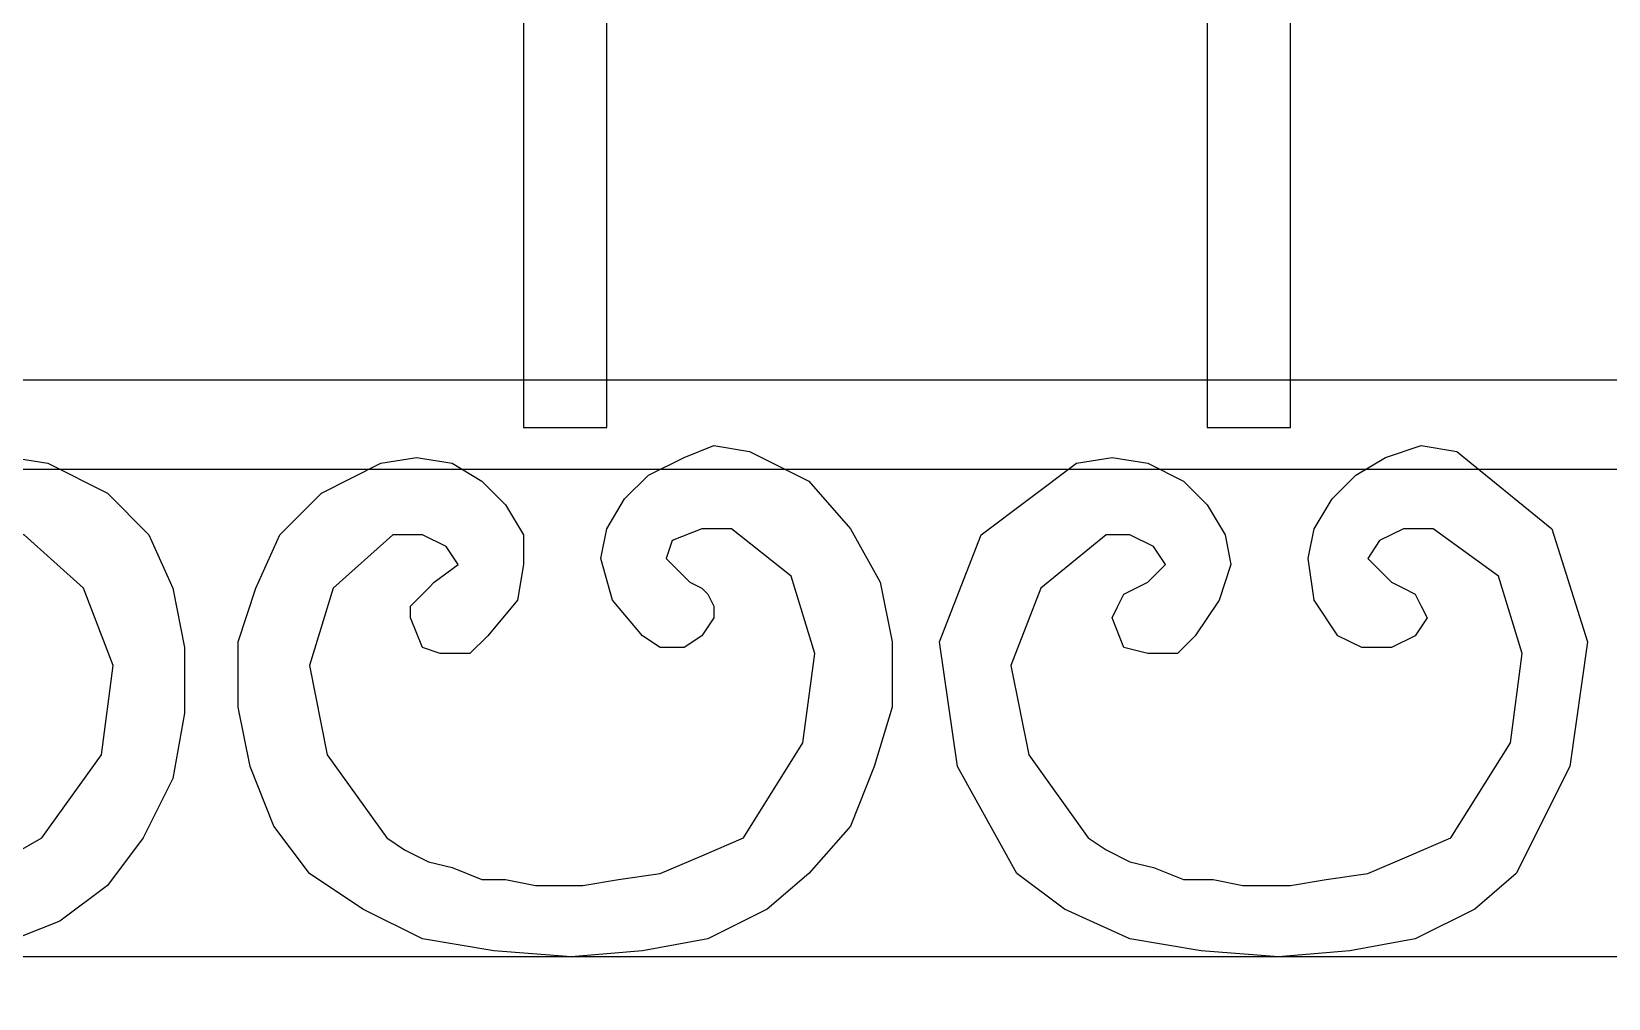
# Model space of a CAD drawing. Header units: centimetres. Extents: x -51 to 47, y -44 to 100.
# Drawn here: x -26.23 to -1.85, y 33.47 to 48.43 of the extents above; entities that cross this region are included whole.
import ezdxf

# ---------------------------------------------------------------- set-up
doc = ezdxf.new("R2010")
doc.units = ezdxf.units.CM
doc.header["$MEASUREMENT"] = 0
doc.layers.add('layer 1', color=7, linetype='Continuous')

msp = doc.modelspace()

# ---------------------------------------------------------------- linework, layer by layer
at = {"layer": 'layer 1', "color": 108}
for points, knots in [([(-18.62597, 42.30097), (-18.62597, 42.30097), (-18.62597, 79.35236), (-18.62597, 79.35236), (-18.62597, 79.35236), (-18.62597, 79.35236), (-17.33883, 79.35236), (-17.33883, 79.35236), (-17.33883, 79.35236), (-17.33883, 79.35236), (-17.33883, 42.30097), (-17.33883, 42.30097), (-17.33883, 42.30097), (-17.33883, 42.30097), (-18.62597, 42.30097), (-18.62597, 42.30097)], [0, 0, 0, 0, 0.25, 0.25, 0.25, 0.25, 0.5, 0.5, 0.5, 0.5, 0.75, 0.75, 0.75, 0.75, 1, 1, 1, 1]), ([(-8.053, 42.30097), (-8.053, 42.30097), (-8.053, 79.35236), (-8.053, 79.35236), (-8.053, 79.35236), (-8.053, 79.35236), (-6.76585, 79.35236), (-6.76585, 79.35236), (-6.76585, 79.35236), (-6.76585, 79.35236), (-6.76585, 42.30097), (-6.76585, 42.30097), (-6.76585, 42.30097), (-6.76585, 42.30097), (-8.053, 42.30097), (-8.053, 42.30097)], [0, 0, 0, 0, 0.25, 0.25, 0.25, 0.25, 0.5, 0.5, 0.5, 0.5, 0.75, 0.75, 0.75, 0.75, 1, 1, 1, 1]), ([(-47.12704, 43.03648), (-47.12704, 43.03648), (43.43281, 43.03648), (43.43281, 43.03648), (43.43281, 43.03648), (43.43281, 43.03648), (43.43281, 41.6574), (43.43281, 41.6574), (43.43281, 41.6574), (43.43281, 41.6574), (-47.12704, 41.6574), (-47.12704, 41.6574), (-47.12704, 41.6574), (-47.12704, 41.6574), (-47.12704, 43.03648), (-47.12704, 43.03648)], [0, 0, 0, 0, 0.25, 0.25, 0.25, 0.25, 0.5, 0.5, 0.5, 0.5, 0.75, 0.75, 0.75, 0.75, 1, 1, 1, 1]), ([(-14.2129, 35.40555), (-14.2129, 35.40555), (-13.56933, 36.14106), (-13.56933, 36.14106), (-13.56933, 36.14106), (-13.56933, 36.14106), (-13.20158, 37.06045), (-13.20158, 37.06045), (-13.20158, 37.06045), (-13.20158, 37.06045), (-12.92576, 37.97984), (-12.92576, 37.97984), (-12.92576, 37.97984), (-12.92576, 37.97984), (-12.92576, 38.99117), (-12.92576, 38.99117), (-12.92576, 38.99117), (-12.92576, 38.99117), (-13.10964, 39.91056), (-13.10964, 39.91056), (-13.10964, 39.91056), (-13.10964, 39.91056), (-13.56933, 40.73801), (-13.56933, 40.73801), (-13.56933, 40.73801), (-13.56933, 40.73801), (-14.2129, 41.47352), (-14.2129, 41.47352), (-14.2129, 41.47352), (-14.2129, 41.47352), (-15.13229, 41.93322), (-15.13229, 41.93322), (-15.13229, 41.93322), (-15.13229, 41.93322), (-15.68393, 42.02516), (-15.68393, 42.02516), (-15.68393, 42.02516), (-15.68393, 42.02516), (-16.14362, 41.84128), (-16.14362, 41.84128), (-16.14362, 41.84128), (-16.14362, 41.84128), (-16.69526, 41.56546), (-16.69526, 41.56546), (-16.69526, 41.56546), (-16.69526, 41.56546), (-17.06301, 41.19771), (-17.06301, 41.19771), (-17.06301, 41.19771), (-17.06301, 41.19771), (-17.33883, 40.73801), (-17.33883, 40.73801), (-17.33883, 40.73801), (-17.33883, 40.73801), (-17.43077, 40.27832), (-17.43077, 40.27832), (-17.43077, 40.27832), (-17.43077, 40.27832), (-17.24689, 39.63474), (-17.24689, 39.63474), (-17.24689, 39.63474), (-17.24689, 39.63474), (-16.78719, 39.08311), (-16.78719, 39.08311), (-16.78719, 39.08311), (-16.78719, 39.08311), (-16.51138, 38.89923), (-16.51138, 38.89923), (-16.51138, 38.89923), (-16.51138, 38.89923), (-16.14362, 38.89923), (-16.14362, 38.89923), (-16.14362, 38.89923), (-16.14362, 38.89923), (-15.86781, 39.08311), (-15.86781, 39.08311), (-15.86781, 39.08311), (-15.86781, 39.08311), (-15.68393, 39.35893), (-15.68393, 39.35893), (-15.68393, 39.35893), (-15.68393, 39.35893), (-15.68393, 39.54281), (-15.68393, 39.54281), (-15.68393, 39.54281), (-15.68393, 39.54281), (-15.77587, 39.72668), (-15.77587, 39.72668), (-15.77587, 39.72668), (-15.77587, 39.72668), (-15.86781, 39.81862), (-15.86781, 39.81862), (-15.86781, 39.81862), (-15.86781, 39.81862), (-16.05168, 39.91056), (-16.05168, 39.91056), (-16.05168, 39.91056), (-16.05168, 39.91056), (-16.41944, 40.27832), (-16.41944, 40.27832), (-16.41944, 40.27832), (-16.41944, 40.27832), (-16.3275, 40.55413), (-16.3275, 40.55413), (-16.3275, 40.55413), (-16.3275, 40.55413), (-15.86781, 40.73801), (-15.86781, 40.73801), (-15.86781, 40.73801), (-15.86781, 40.73801), (-15.40811, 40.73801), (-15.40811, 40.73801), (-15.40811, 40.73801), (-15.40811, 40.73801), (-14.48872, 40.0025), (-14.48872, 40.0025), (-14.48872, 40.0025), (-14.48872, 40.0025), (-14.12097, 38.80729), (-14.12097, 38.80729), (-14.12097, 38.80729), (-14.12097, 38.80729), (-14.30484, 37.42821), (-14.30484, 37.42821), (-14.30484, 37.42821), (-14.30484, 37.42821), (-15.22423, 35.95719), (-15.22423, 35.95719), (-15.22423, 35.95719), (-15.22423, 35.95719), (-15.86781, 35.68137), (-15.86781, 35.68137), (-15.86781, 35.68137), (-15.86781, 35.68137), (-16.51138, 35.40555), (-16.51138, 35.40555), (-16.51138, 35.40555), (-16.51138, 35.40555), (-17.15495, 35.31361), (-17.15495, 35.31361), (-17.15495, 35.31361), (-17.15495, 35.31361), (-17.70658, 35.22168), (-17.70658, 35.22168), (-17.70658, 35.22168), (-17.70658, 35.22168), (-17.70658, 35.22168), (-17.70658, 35.22168), (-17.70658, 35.22168), (-17.70658, 35.22168), (-17.70658, 35.22168), (-17.70658, 35.22168), (-17.70658, 35.22168), (-17.70658, 35.22168), (-17.70658, 35.22168), (-17.70658, 35.22168), (-17.70658, 35.22168), (-17.70658, 35.22168), (-17.70658, 35.22168), (-17.70658, 35.22168), (-17.70658, 35.22168), (-17.70658, 35.22168), (-18.07434, 35.22168), (-18.07434, 35.22168), (-18.07434, 35.22168), (-18.07434, 35.22168), (-18.4421, 35.22168), (-18.4421, 35.22168), (-18.4421, 35.22168), (-18.4421, 35.22168), (-18.90179, 35.31361), (-18.90179, 35.31361), (-18.90179, 35.31361), (-18.90179, 35.31361), (-19.26955, 35.31361), (-19.26955, 35.31361), (-19.26955, 35.31361), (-19.26955, 35.31361), (-19.72924, 35.49749), (-19.72924, 35.49749), (-19.72924, 35.49749), (-19.72924, 35.49749), (-20.097, 35.58943), (-20.097, 35.58943), (-20.097, 35.58943), (-20.097, 35.58943), (-20.46475, 35.77331), (-20.46475, 35.77331), (-20.46475, 35.77331), (-20.46475, 35.77331), (-20.74057, 35.95719), (-20.74057, 35.95719), (-20.74057, 35.95719), (-20.74057, 35.95719), (-21.65996, 37.24433), (-21.65996, 37.24433), (-21.65996, 37.24433), (-21.65996, 37.24433), (-21.93578, 38.62342), (-21.93578, 38.62342), (-21.93578, 38.62342), (-21.93578, 38.62342), (-21.56802, 39.81862), (-21.56802, 39.81862), (-21.56802, 39.81862), (-21.56802, 39.81862), (-20.64863, 40.64607), (-20.64863, 40.64607), (-20.64863, 40.64607), (-20.64863, 40.64607), (-20.18894, 40.64607), (-20.18894, 40.64607), (-20.18894, 40.64607), (-20.18894, 40.64607), (-19.82118, 40.46219), (-19.82118, 40.46219), (-19.82118, 40.46219), (-19.82118, 40.46219), (-19.6373, 40.18638), (-19.6373, 40.18638), (-19.6373, 40.18638), (-19.6373, 40.18638), (-20.00506, 39.91056), (-20.00506, 39.91056), (-20.00506, 39.91056), (-20.00506, 39.91056), (-20.097, 39.81862), (-20.097, 39.81862), (-20.097, 39.81862), (-20.097, 39.81862), (-20.18894, 39.72668), (-20.18894, 39.72668), (-20.18894, 39.72668), (-20.18894, 39.72668), (-20.37281, 39.54281), (-20.37281, 39.54281), (-20.37281, 39.54281), (-20.37281, 39.54281), (-20.37281, 39.35893), (-20.37281, 39.35893), (-20.37281, 39.35893), (-20.37281, 39.35893), (-20.18894, 38.89923), (-20.18894, 38.89923), (-20.18894, 38.89923), (-20.18894, 38.89923), (-19.91312, 38.80729), (-19.91312, 38.80729), (-19.91312, 38.80729), (-19.91312, 38.80729), (-19.45342, 38.80729), (-19.45342, 38.80729), (-19.45342, 38.80729), (-19.45342, 38.80729), (-19.17761, 39.08311), (-19.17761, 39.08311), (-19.17761, 39.08311), (-19.17761, 39.08311), (-18.71791, 39.63474), (-18.71791, 39.63474), (-18.71791, 39.63474), (-18.71791, 39.63474), (-18.62597, 40.18638), (-18.62597, 40.18638), (-18.62597, 40.18638), (-18.62597, 40.18638), (-18.62597, 40.64607), (-18.62597, 40.64607), (-18.62597, 40.64607), (-18.62597, 40.64607), (-18.90179, 41.10577), (-18.90179, 41.10577), (-18.90179, 41.10577), (-18.90179, 41.10577), (-19.26955, 41.47352), (-19.26955, 41.47352), (-19.26955, 41.47352), (-19.26955, 41.47352), (-19.72924, 41.74934), (-19.72924, 41.74934), (-19.72924, 41.74934), (-19.72924, 41.74934), (-20.28087, 41.84128), (-20.28087, 41.84128), (-20.28087, 41.84128), (-20.28087, 41.84128), (-20.83251, 41.74934), (-20.83251, 41.74934), (-20.83251, 41.74934), (-20.83251, 41.74934), (-21.7519, 41.28965), (-21.7519, 41.28965), (-21.7519, 41.28965), (-21.7519, 41.28965), (-22.39547, 40.64607), (-22.39547, 40.64607), (-22.39547, 40.64607), (-22.39547, 40.64607), (-22.76323, 39.81862), (-22.76323, 39.81862), (-22.76323, 39.81862), (-22.76323, 39.81862), (-23.03904, 38.99117), (-23.03904, 38.99117), (-23.03904, 38.99117), (-23.03904, 38.99117), (-23.03904, 37.97984), (-23.03904, 37.97984), (-23.03904, 37.97984), (-23.03904, 37.97984), (-22.85516, 37.06045), (-22.85516, 37.06045), (-22.85516, 37.06045), (-22.85516, 37.06045), (-22.48741, 36.14106), (-22.48741, 36.14106), (-22.48741, 36.14106), (-22.48741, 36.14106), (-21.93578, 35.40555), (-21.93578, 35.40555), (-21.93578, 35.40555), (-21.93578, 35.40555), (-21.10832, 34.85392), (-21.10832, 34.85392), (-21.10832, 34.85392), (-21.10832, 34.85392), (-20.18894, 34.39422), (-20.18894, 34.39422), (-20.18894, 34.39422), (-20.18894, 34.39422), (-19.08567, 34.21035), (-19.08567, 34.21035), (-19.08567, 34.21035), (-19.08567, 34.21035), (-17.89046, 34.11841), (-17.89046, 34.11841), (-17.89046, 34.11841), (-17.89046, 34.11841), (-16.78719, 34.21035), (-16.78719, 34.21035), (-16.78719, 34.21035), (-16.78719, 34.21035), (-15.77587, 34.39422), (-15.77587, 34.39422), (-15.77587, 34.39422), (-15.77587, 34.39422), (-14.85648, 34.85392), (-14.85648, 34.85392), (-14.85648, 34.85392), (-14.85648, 34.85392), (-14.2129, 35.40555), (-14.2129, 35.40555)], [0, 0, 0, 0, 0.01136364, 0.01136364, 0.01136364, 0.01136364, 0.02272727, 0.02272727, 0.02272727, 0.02272727, 0.03409091, 0.03409091, 0.03409091, 0.03409091, 0.04545455, 0.04545455, 0.04545455, 0.04545455, 0.05681818, 0.05681818, 0.05681818, 0.05681818, 0.06818182, 0.06818182, 0.06818182, 0.06818182, 0.07954545, 0.07954545, 0.07954545, 0.07954545, 0.09090909, 0.09090909, 0.09090909, 0.09090909, 0.10227273, 0.10227273, 0.10227273, 0.10227273, 0.11363636, 0.11363636, 0.11363636, 0.11363636, 0.125, 0.125, 0.125, 0.125, 0.13636364, 0.13636364, 0.13636364, 0.13636364, 0.14772727, 0.14772727, 0.14772727, 0.14772727, 0.15909091, 0.15909091, 0.15909091, 0.15909091, 0.17045455, 0.17045455, 0.17045455, 0.17045455, 0.18181818, 0.18181818, 0.18181818, 0.18181818, 0.19318182, 0.19318182, 0.19318182, 0.19318182, 0.20454545, 0.20454545, 0.20454545, 0.20454545, 0.21590909, 0.21590909, 0.21590909, 0.21590909, 0.22727273, 0.22727273, 0.22727273, 0.22727273, 0.23863636, 0.23863636, 0.23863636, 0.23863636, 0.25, 0.25, 0.25, 0.25, 0.26136364, 0.26136364, 0.26136364, 0.26136364, 0.27272727, 0.27272727, 0.27272727, 0.27272727, 0.28409091, 0.28409091, 0.28409091, 0.28409091, 0.29545455, 0.29545455, 0.29545455, 0.29545455, 0.30681818, 0.30681818, 0.30681818, 0.30681818, 0.31818182, 0.31818182, 0.31818182, 0.31818182, 0.32954545, 0.32954545, 0.32954545, 0.32954545, 0.34090909, 0.34090909, 0.34090909, 0.34090909, 0.35227273, 0.35227273, 0.35227273, 0.35227273, 0.36363636, 0.36363636, 0.36363636, 0.36363636, 0.375, 0.375, 0.375, 0.375, 0.38636364, 0.38636364, 0.38636364, 0.38636364, 0.39772727, 0.39772727, 0.39772727, 0.39772727, 0.40909091, 0.40909091, 0.40909091, 0.40909091, 0.42045455, 0.42045455, 0.42045455, 0.42045455, 0.43181818, 0.43181818, 0.43181818, 0.43181818, 0.44318182, 0.44318182, 0.44318182, 0.44318182, 0.45454545, 0.45454545, 0.45454545, 0.45454545, 0.46590909, 0.46590909, 0.46590909, 0.46590909, 0.47727273, 0.47727273, 0.47727273, 0.47727273, 0.48863636, 0.48863636, 0.48863636, 0.48863636, 0.5, 0.5, 0.5, 0.5, 0.51136364, 0.51136364, 0.51136364, 0.51136364, 0.52272727, 0.52272727, 0.52272727, 0.52272727, 0.53409091, 0.53409091, 0.53409091, 0.53409091, 0.54545455, 0.54545455, 0.54545455, 0.54545455, 0.55681818, 0.55681818, 0.55681818, 0.55681818, 0.56818182, 0.56818182, 0.56818182, 0.56818182, 0.57954545, 0.57954545, 0.57954545, 0.57954545, 0.59090909, 0.59090909, 0.59090909, 0.59090909, 0.60227273, 0.60227273, 0.60227273, 0.60227273, 0.61363636, 0.61363636, 0.61363636, 0.61363636, 0.625, 0.625, 0.625, 0.625, 0.63636364, 0.63636364, 0.63636364, 0.63636364, 0.64772727, 0.64772727, 0.64772727, 0.64772727, 0.65909091, 0.65909091, 0.65909091, 0.65909091, 0.67045455, 0.67045455, 0.67045455, 0.67045455, 0.68181818, 0.68181818, 0.68181818, 0.68181818, 0.69318182, 0.69318182, 0.69318182, 0.69318182, 0.70454545, 0.70454545, 0.70454545, 0.70454545, 0.71590909, 0.71590909, 0.71590909, 0.71590909, 0.72727273, 0.72727273, 0.72727273, 0.72727273, 0.73863636, 0.73863636, 0.73863636, 0.73863636, 0.75, 0.75, 0.75, 0.75, 0.76136364, 0.76136364, 0.76136364, 0.76136364, 0.77272727, 0.77272727, 0.77272727, 0.77272727, 0.78409091, 0.78409091, 0.78409091, 0.78409091, 0.79545455, 0.79545455, 0.79545455, 0.79545455, 0.80681818, 0.80681818, 0.80681818, 0.80681818, 0.81818182, 0.81818182, 0.81818182, 0.81818182, 0.82954545, 0.82954545, 0.82954545, 0.82954545, 0.84090909, 0.84090909, 0.84090909, 0.84090909, 0.85227273, 0.85227273, 0.85227273, 0.85227273, 0.86363636, 0.86363636, 0.86363636, 0.86363636, 0.875, 0.875, 0.875, 0.875, 0.88636364, 0.88636364, 0.88636364, 0.88636364, 0.89772727, 0.89772727, 0.89772727, 0.89772727, 0.90909091, 0.90909091, 0.90909091, 0.90909091, 0.92045455, 0.92045455, 0.92045455, 0.92045455, 0.93181818, 0.93181818, 0.93181818, 0.93181818, 0.94318182, 0.94318182, 0.94318182, 0.94318182, 0.95454545, 0.95454545, 0.95454545, 0.95454545, 0.96590909, 0.96590909, 0.96590909, 0.96590909, 0.97727273, 0.97727273, 0.97727273, 0.97727273, 0.98863636, 0.98863636, 0.98863636, 0.98863636, 1, 1, 1, 1]), ([(-3.27217, 35.40555), (-3.27217, 35.40555), (-2.44472, 37.06045), (-2.44472, 37.06045), (-2.44472, 37.06045), (-2.44472, 37.06045), (-2.1689, 38.99117), (-2.1689, 38.99117), (-2.1689, 38.99117), (-2.1689, 38.99117), (-2.72054, 40.73801), (-2.72054, 40.73801), (-2.72054, 40.73801), (-2.72054, 40.73801), (-4.19156, 41.93322), (-4.19156, 41.93322), (-4.19156, 41.93322), (-4.19156, 41.93322), (-4.74319, 42.02516), (-4.74319, 42.02516), (-4.74319, 42.02516), (-4.74319, 42.02516), (-5.29483, 41.84128), (-5.29483, 41.84128), (-5.29483, 41.84128), (-5.29483, 41.84128), (-5.75452, 41.56546), (-5.75452, 41.56546), (-5.75452, 41.56546), (-5.75452, 41.56546), (-6.12228, 41.19771), (-6.12228, 41.19771), (-6.12228, 41.19771), (-6.12228, 41.19771), (-6.39809, 40.73801), (-6.39809, 40.73801), (-6.39809, 40.73801), (-6.39809, 40.73801), (-6.49003, 40.27832), (-6.49003, 40.27832), (-6.49003, 40.27832), (-6.49003, 40.27832), (-6.39809, 39.63474), (-6.39809, 39.63474), (-6.39809, 39.63474), (-6.39809, 39.63474), (-6.03034, 39.08311), (-6.03034, 39.08311), (-6.03034, 39.08311), (-6.03034, 39.08311), (-5.66258, 38.89923), (-5.66258, 38.89923), (-5.66258, 38.89923), (-5.66258, 38.89923), (-5.20289, 38.89923), (-5.20289, 38.89923), (-5.20289, 38.89923), (-5.20289, 38.89923), (-4.83513, 39.08311), (-4.83513, 39.08311), (-4.83513, 39.08311), (-4.83513, 39.08311), (-4.65126, 39.35893), (-4.65126, 39.35893), (-4.65126, 39.35893), (-4.65126, 39.35893), (-4.74319, 39.54281), (-4.74319, 39.54281), (-4.74319, 39.54281), (-4.74319, 39.54281), (-4.83513, 39.72668), (-4.83513, 39.72668), (-4.83513, 39.72668), (-4.83513, 39.72668), (-5.01901, 39.81862), (-5.01901, 39.81862), (-5.01901, 39.81862), (-5.01901, 39.81862), (-5.20289, 39.91056), (-5.20289, 39.91056), (-5.20289, 39.91056), (-5.20289, 39.91056), (-5.57064, 40.27832), (-5.57064, 40.27832), (-5.57064, 40.27832), (-5.57064, 40.27832), (-5.38677, 40.55413), (-5.38677, 40.55413), (-5.38677, 40.55413), (-5.38677, 40.55413), (-5.01901, 40.73801), (-5.01901, 40.73801), (-5.01901, 40.73801), (-5.01901, 40.73801), (-4.55932, 40.73801), (-4.55932, 40.73801), (-4.55932, 40.73801), (-4.55932, 40.73801), (-3.54799, 40.0025), (-3.54799, 40.0025), (-3.54799, 40.0025), (-3.54799, 40.0025), (-3.18023, 38.80729), (-3.18023, 38.80729), (-3.18023, 38.80729), (-3.18023, 38.80729), (-3.36411, 37.42821), (-3.36411, 37.42821), (-3.36411, 37.42821), (-3.36411, 37.42821), (-4.2835, 35.95719), (-4.2835, 35.95719), (-4.2835, 35.95719), (-4.2835, 35.95719), (-4.92707, 35.68137), (-4.92707, 35.68137), (-4.92707, 35.68137), (-4.92707, 35.68137), (-5.57064, 35.40555), (-5.57064, 35.40555), (-5.57064, 35.40555), (-5.57064, 35.40555), (-6.21422, 35.31361), (-6.21422, 35.31361), (-6.21422, 35.31361), (-6.21422, 35.31361), (-6.76585, 35.22168), (-6.76585, 35.22168), (-6.76585, 35.22168), (-6.76585, 35.22168), (-6.76585, 35.22168), (-6.76585, 35.22168), (-6.76585, 35.22168), (-6.76585, 35.22168), (-6.76585, 35.22168), (-6.76585, 35.22168), (-6.76585, 35.22168), (-6.76585, 35.22168), (-6.76585, 35.22168), (-6.76585, 35.22168), (-6.76585, 35.22168), (-6.76585, 35.22168), (-6.76585, 35.22168), (-6.76585, 35.22168), (-6.76585, 35.22168), (-6.76585, 35.22168), (-7.13361, 35.22168), (-7.13361, 35.22168), (-7.13361, 35.22168), (-7.13361, 35.22168), (-7.50136, 35.22168), (-7.50136, 35.22168), (-7.50136, 35.22168), (-7.50136, 35.22168), (-7.96106, 35.31361), (-7.96106, 35.31361), (-7.96106, 35.31361), (-7.96106, 35.31361), (-8.42075, 35.31361), (-8.42075, 35.31361), (-8.42075, 35.31361), (-8.42075, 35.31361), (-8.88045, 35.49749), (-8.88045, 35.49749), (-8.88045, 35.49749), (-8.88045, 35.49749), (-9.2482, 35.58943), (-9.2482, 35.58943), (-9.2482, 35.58943), (-9.2482, 35.58943), (-9.61596, 35.77331), (-9.61596, 35.77331), (-9.61596, 35.77331), (-9.61596, 35.77331), (-9.89177, 35.95719), (-9.89177, 35.95719), (-9.89177, 35.95719), (-9.89177, 35.95719), (-10.81116, 37.24433), (-10.81116, 37.24433), (-10.81116, 37.24433), (-10.81116, 37.24433), (-11.08698, 38.62342), (-11.08698, 38.62342), (-11.08698, 38.62342), (-11.08698, 38.62342), (-10.62729, 39.81862), (-10.62729, 39.81862), (-10.62729, 39.81862), (-10.62729, 39.81862), (-9.61596, 40.64607), (-9.61596, 40.64607), (-9.61596, 40.64607), (-9.61596, 40.64607), (-9.2482, 40.64607), (-9.2482, 40.64607), (-9.2482, 40.64607), (-9.2482, 40.64607), (-8.88045, 40.46219), (-8.88045, 40.46219), (-8.88045, 40.46219), (-8.88045, 40.46219), (-8.69657, 40.18638), (-8.69657, 40.18638), (-8.69657, 40.18638), (-8.69657, 40.18638), (-8.97239, 39.91056), (-8.97239, 39.91056), (-8.97239, 39.91056), (-8.97239, 39.91056), (-9.15626, 39.81862), (-9.15626, 39.81862), (-9.15626, 39.81862), (-9.15626, 39.81862), (-9.34014, 39.72668), (-9.34014, 39.72668), (-9.34014, 39.72668), (-9.34014, 39.72668), (-9.43208, 39.54281), (-9.43208, 39.54281), (-9.43208, 39.54281), (-9.43208, 39.54281), (-9.52402, 39.35893), (-9.52402, 39.35893), (-9.52402, 39.35893), (-9.52402, 39.35893), (-9.34014, 38.89923), (-9.34014, 38.89923), (-9.34014, 38.89923), (-9.34014, 38.89923), (-8.97239, 38.80729), (-8.97239, 38.80729), (-8.97239, 38.80729), (-8.97239, 38.80729), (-8.51269, 38.80729), (-8.51269, 38.80729), (-8.51269, 38.80729), (-8.51269, 38.80729), (-8.23687, 39.08311), (-8.23687, 39.08311), (-8.23687, 39.08311), (-8.23687, 39.08311), (-7.86912, 39.63474), (-7.86912, 39.63474), (-7.86912, 39.63474), (-7.86912, 39.63474), (-7.68524, 40.18638), (-7.68524, 40.18638), (-7.68524, 40.18638), (-7.68524, 40.18638), (-7.77718, 40.64607), (-7.77718, 40.64607), (-7.77718, 40.64607), (-7.77718, 40.64607), (-8.053, 41.10577), (-8.053, 41.10577), (-8.053, 41.10577), (-8.053, 41.10577), (-8.42075, 41.47352), (-8.42075, 41.47352), (-8.42075, 41.47352), (-8.42075, 41.47352), (-8.97239, 41.74934), (-8.97239, 41.74934), (-8.97239, 41.74934), (-8.97239, 41.74934), (-9.52402, 41.84128), (-9.52402, 41.84128), (-9.52402, 41.84128), (-9.52402, 41.84128), (-10.07565, 41.74934), (-10.07565, 41.74934), (-10.07565, 41.74934), (-10.07565, 41.74934), (-11.54668, 40.64607), (-11.54668, 40.64607), (-11.54668, 40.64607), (-11.54668, 40.64607), (-12.19025, 38.99117), (-12.19025, 38.99117), (-12.19025, 38.99117), (-12.19025, 38.99117), (-11.91443, 37.06045), (-11.91443, 37.06045), (-11.91443, 37.06045), (-11.91443, 37.06045), (-10.99504, 35.40555), (-10.99504, 35.40555), (-10.99504, 35.40555), (-10.99504, 35.40555), (-10.25953, 34.85392), (-10.25953, 34.85392), (-10.25953, 34.85392), (-10.25953, 34.85392), (-9.2482, 34.39422), (-9.2482, 34.39422), (-9.2482, 34.39422), (-9.2482, 34.39422), (-8.14493, 34.21035), (-8.14493, 34.21035), (-8.14493, 34.21035), (-8.14493, 34.21035), (-6.94973, 34.11841), (-6.94973, 34.11841), (-6.94973, 34.11841), (-6.94973, 34.11841), (-5.84646, 34.21035), (-5.84646, 34.21035), (-5.84646, 34.21035), (-5.84646, 34.21035), (-4.83513, 34.39422), (-4.83513, 34.39422), (-4.83513, 34.39422), (-4.83513, 34.39422), (-3.91574, 34.85392), (-3.91574, 34.85392), (-3.91574, 34.85392), (-3.91574, 34.85392), (-3.27217, 35.40555), (-3.27217, 35.40555)], [0, 0, 0, 0, 0.0125, 0.0125, 0.0125, 0.0125, 0.025, 0.025, 0.025, 0.025, 0.0375, 0.0375, 0.0375, 0.0375, 0.05, 0.05, 0.05, 0.05, 0.0625, 0.0625, 0.0625, 0.0625, 0.075, 0.075, 0.075, 0.075, 0.0875, 0.0875, 0.0875, 0.0875, 0.1, 0.1, 0.1, 0.1, 0.1125, 0.1125, 0.1125, 0.1125, 0.125, 0.125, 0.125, 0.125, 0.1375, 0.1375, 0.1375, 0.1375, 0.15, 0.15, 0.15, 0.15, 0.1625, 0.1625, 0.1625, 0.1625, 0.175, 0.175, 0.175, 0.175, 0.1875, 0.1875, 0.1875, 0.1875, 0.2, 0.2, 0.2, 0.2, 0.2125, 0.2125, 0.2125, 0.2125, 0.225, 0.225, 0.225, 0.225, 0.2375, 0.2375, 0.2375, 0.2375, 0.25, 0.25, 0.25, 0.25, 0.2625, 0.2625, 0.2625, 0.2625, 0.275, 0.275, 0.275, 0.275, 0.2875, 0.2875, 0.2875, 0.2875, 0.3, 0.3, 0.3, 0.3, 0.3125, 0.3125, 0.3125, 0.3125, 0.325, 0.325, 0.325, 0.325, 0.3375, 0.3375, 0.3375, 0.3375, 0.35, 0.35, 0.35, 0.35, 0.3625, 0.3625, 0.3625, 0.3625, 0.375, 0.375, 0.375, 0.375, 0.3875, 0.3875, 0.3875, 0.3875, 0.4, 0.4, 0.4, 0.4, 0.4125, 0.4125, 0.4125, 0.4125, 0.425, 0.425, 0.425, 0.425, 0.4375, 0.4375, 0.4375, 0.4375, 0.45, 0.45, 0.45, 0.45, 0.4625, 0.4625, 0.4625, 0.4625, 0.475, 0.475, 0.475, 0.475, 0.4875, 0.4875, 0.4875, 0.4875, 0.5, 0.5, 0.5, 0.5, 0.5125, 0.5125, 0.5125, 0.5125, 0.525, 0.525, 0.525, 0.525, 0.5375, 0.5375, 0.5375, 0.5375, 0.55, 0.55, 0.55, 0.55, 0.5625, 0.5625, 0.5625, 0.5625, 0.575, 0.575, 0.575, 0.575, 0.5875, 0.5875, 0.5875, 0.5875, 0.6, 0.6, 0.6, 0.6, 0.6125, 0.6125, 0.6125, 0.6125, 0.625, 0.625, 0.625, 0.625, 0.6375, 0.6375, 0.6375, 0.6375, 0.65, 0.65, 0.65, 0.65, 0.6625, 0.6625, 0.6625, 0.6625, 0.675, 0.675, 0.675, 0.675, 0.6875, 0.6875, 0.6875, 0.6875, 0.7, 0.7, 0.7, 0.7, 0.7125, 0.7125, 0.7125, 0.7125, 0.725, 0.725, 0.725, 0.725, 0.7375, 0.7375, 0.7375, 0.7375, 0.75, 0.75, 0.75, 0.75, 0.7625, 0.7625, 0.7625, 0.7625, 0.775, 0.775, 0.775, 0.775, 0.7875, 0.7875, 0.7875, 0.7875, 0.8, 0.8, 0.8, 0.8, 0.8125, 0.8125, 0.8125, 0.8125, 0.825, 0.825, 0.825, 0.825, 0.8375, 0.8375, 0.8375, 0.8375, 0.85, 0.85, 0.85, 0.85, 0.8625, 0.8625, 0.8625, 0.8625, 0.875, 0.875, 0.875, 0.875, 0.8875, 0.8875, 0.8875, 0.8875, 0.9, 0.9, 0.9, 0.9, 0.9125, 0.9125, 0.9125, 0.9125, 0.925, 0.925, 0.925, 0.925, 0.9375, 0.9375, 0.9375, 0.9375, 0.95, 0.95, 0.95, 0.95, 0.9625, 0.9625, 0.9625, 0.9625, 0.975, 0.975, 0.975, 0.975, 0.9875, 0.9875, 0.9875, 0.9875, 1, 1, 1, 1]), ([(-25.0617, 35.22168), (-25.0617, 35.22168), (-24.51007, 35.95719), (-24.51007, 35.95719), (-24.51007, 35.95719), (-24.51007, 35.95719), (-24.05037, 36.87658), (-24.05037, 36.87658), (-24.05037, 36.87658), (-24.05037, 36.87658), (-23.86649, 37.8879), (-23.86649, 37.8879), (-23.86649, 37.8879), (-23.86649, 37.8879), (-23.86649, 38.89923), (-23.86649, 38.89923), (-23.86649, 38.89923), (-23.86649, 38.89923), (-24.05037, 39.81862), (-24.05037, 39.81862), (-24.05037, 39.81862), (-24.05037, 39.81862), (-24.41813, 40.64607), (-24.41813, 40.64607), (-24.41813, 40.64607), (-24.41813, 40.64607), (-25.0617, 41.28965), (-25.0617, 41.28965), (-25.0617, 41.28965), (-25.0617, 41.28965), (-25.98109, 41.74934), (-25.98109, 41.74934), (-25.98109, 41.74934), (-25.98109, 41.74934), (-26.53272, 41.84128), (-26.53272, 41.84128), (-26.53272, 41.84128), (-26.53272, 41.84128), (-27.08436, 41.74934), (-27.08436, 41.74934), (-27.08436, 41.74934), (-27.08436, 41.74934), (-27.54405, 41.47352), (-27.54405, 41.47352), (-27.54405, 41.47352), (-27.54405, 41.47352), (-28.00374, 41.10577), (-28.00374, 41.10577), (-28.00374, 41.10577), (-28.00374, 41.10577), (-28.18762, 40.64607), (-28.18762, 40.64607), (-28.18762, 40.64607), (-28.18762, 40.64607), (-28.27956, 40.09444), (-28.27956, 40.09444), (-28.27956, 40.09444), (-28.27956, 40.09444), (-28.18762, 39.45087), (-28.18762, 39.45087), (-28.18762, 39.45087), (-28.18762, 39.45087), (-27.81987, 38.89923), (-27.81987, 38.89923), (-27.81987, 38.89923), (-27.81987, 38.89923), (-27.54405, 38.71535), (-27.54405, 38.71535), (-27.54405, 38.71535), (-27.54405, 38.71535), (-27.08436, 38.71535), (-27.08436, 38.71535), (-27.08436, 38.71535), (-27.08436, 38.71535), (-26.7166, 38.89923), (-26.7166, 38.89923), (-26.7166, 38.89923), (-26.7166, 38.89923), (-26.53272, 39.35893), (-26.53272, 39.35893), (-26.53272, 39.35893), (-26.53272, 39.35893), (-26.53272, 39.54281), (-26.53272, 39.54281), (-26.53272, 39.54281), (-26.53272, 39.54281), (-26.62466, 39.72668), (-26.62466, 39.72668), (-26.62466, 39.72668), (-26.62466, 39.72668), (-26.80854, 39.81862), (-26.80854, 39.81862), (-26.80854, 39.81862), (-26.80854, 39.81862), (-26.90048, 39.81862), (-26.90048, 39.81862), (-26.90048, 39.81862), (-26.90048, 39.81862), (-27.26823, 40.18638), (-27.26823, 40.18638), (-27.26823, 40.18638), (-27.26823, 40.18638), (-27.17629, 40.46219), (-27.17629, 40.46219), (-27.17629, 40.46219), (-27.17629, 40.46219), (-26.80854, 40.64607), (-26.80854, 40.64607), (-26.80854, 40.64607), (-26.80854, 40.64607), (-26.34884, 40.64607), (-26.34884, 40.64607), (-26.34884, 40.64607), (-26.34884, 40.64607), (-25.42945, 39.81862), (-25.42945, 39.81862), (-25.42945, 39.81862), (-25.42945, 39.81862), (-24.96976, 38.62342), (-24.96976, 38.62342), (-24.96976, 38.62342), (-24.96976, 38.62342), (-25.15364, 37.24433), (-25.15364, 37.24433), (-25.15364, 37.24433), (-25.15364, 37.24433), (-26.07303, 35.95719), (-26.07303, 35.95719), (-26.07303, 35.95719), (-26.07303, 35.95719), (-26.7166, 35.58943), (-26.7166, 35.58943), (-26.7166, 35.58943), (-26.7166, 35.58943), (-27.36017, 35.40555), (-27.36017, 35.40555), (-27.36017, 35.40555), (-27.36017, 35.40555), (-28.00374, 35.22168), (-28.00374, 35.22168), (-28.00374, 35.22168), (-28.00374, 35.22168), (-28.55538, 35.12974), (-28.55538, 35.12974), (-28.55538, 35.12974), (-28.55538, 35.12974), (-28.55538, 35.12974), (-28.55538, 35.12974), (-28.55538, 35.12974), (-28.55538, 35.12974), (-28.55538, 35.12974), (-28.55538, 35.12974), (-28.55538, 35.12974), (-28.55538, 35.12974), (-28.55538, 35.12974), (-28.55538, 35.12974), (-28.55538, 35.12974), (-28.55538, 35.12974), (-28.55538, 35.12974), (-28.55538, 35.12974), (-28.55538, 35.12974), (-28.55538, 35.12974), (-28.92313, 35.0378), (-28.92313, 35.0378), (-28.92313, 35.0378), (-28.92313, 35.0378), (-29.29089, 35.0378), (-29.29089, 35.0378), (-29.29089, 35.0378), (-29.29089, 35.0378), (-29.75058, 35.12974), (-29.75058, 35.12974), (-29.75058, 35.12974), (-29.75058, 35.12974), (-30.11834, 35.22168), (-30.11834, 35.22168), (-30.11834, 35.22168), (-30.11834, 35.22168), (-30.57804, 35.31361), (-30.57804, 35.31361), (-30.57804, 35.31361), (-30.57804, 35.31361), (-31.03773, 35.40555), (-31.03773, 35.40555), (-31.03773, 35.40555), (-31.03773, 35.40555), (-31.40549, 35.58943), (-31.40549, 35.58943), (-31.40549, 35.58943), (-31.40549, 35.58943), (-31.6813, 35.77331), (-31.6813, 35.77331), (-31.6813, 35.77331), (-31.6813, 35.77331), (-32.60069, 37.15239), (-32.60069, 37.15239), (-32.60069, 37.15239), (-32.60069, 37.15239), (-32.87651, 38.62342), (-32.87651, 38.62342), (-32.87651, 38.62342), (-32.87651, 38.62342), (-32.50875, 39.81862), (-32.50875, 39.81862), (-32.50875, 39.81862), (-32.50875, 39.81862), (-31.49742, 40.64607), (-31.49742, 40.64607), (-31.49742, 40.64607), (-31.49742, 40.64607), (-31.03773, 40.64607), (-31.03773, 40.64607), (-31.03773, 40.64607), (-31.03773, 40.64607), (-30.66997, 40.37026), (-30.66997, 40.37026), (-30.66997, 40.37026), (-30.66997, 40.37026), (-30.57804, 40.09444), (-30.57804, 40.09444), (-30.57804, 40.09444), (-30.57804, 40.09444), (-30.94579, 39.81862), (-30.94579, 39.81862), (-30.94579, 39.81862), (-30.94579, 39.81862), (-31.03773, 39.72668), (-31.03773, 39.72668), (-31.03773, 39.72668), (-31.03773, 39.72668), (-31.12967, 39.63474), (-31.12967, 39.63474), (-31.12967, 39.63474), (-31.12967, 39.63474), (-31.31355, 39.45087), (-31.31355, 39.45087), (-31.31355, 39.45087), (-31.31355, 39.45087), (-31.31355, 39.17505), (-31.31355, 39.17505), (-31.31355, 39.17505), (-31.31355, 39.17505), (-31.12967, 38.89923), (-31.12967, 38.89923), (-31.12967, 38.89923), (-31.12967, 38.89923), (-30.76191, 38.71535), (-30.76191, 38.71535), (-30.76191, 38.71535), (-30.76191, 38.71535), (-30.39416, 38.71535), (-30.39416, 38.71535), (-30.39416, 38.71535), (-30.39416, 38.71535), (-30.0264, 38.89923), (-30.0264, 38.89923), (-30.0264, 38.89923), (-30.0264, 38.89923), (-29.56671, 39.45087), (-29.56671, 39.45087), (-29.56671, 39.45087), (-29.56671, 39.45087), (-29.47477, 40.0025), (-29.47477, 40.0025), (-29.47477, 40.0025), (-29.47477, 40.0025), (-29.56671, 40.55413), (-29.56671, 40.55413), (-29.56671, 40.55413), (-29.56671, 40.55413), (-29.84252, 41.01383), (-29.84252, 41.01383), (-29.84252, 41.01383), (-29.84252, 41.01383), (-30.21028, 41.47352), (-30.21028, 41.47352), (-30.21028, 41.47352), (-30.21028, 41.47352), (-30.76191, 41.74934), (-30.76191, 41.74934), (-30.76191, 41.74934), (-30.76191, 41.74934), (-31.31355, 41.84128), (-31.31355, 41.84128), (-31.31355, 41.84128), (-31.31355, 41.84128), (-31.86518, 41.74934), (-31.86518, 41.74934), (-31.86518, 41.74934), (-31.86518, 41.74934), (-32.78457, 41.28965), (-32.78457, 41.28965), (-32.78457, 41.28965), (-32.78457, 41.28965), (-33.42814, 40.55413), (-33.42814, 40.55413), (-33.42814, 40.55413), (-33.42814, 40.55413), (-33.7959, 39.72668), (-33.7959, 39.72668), (-33.7959, 39.72668), (-33.7959, 39.72668), (-33.97978, 38.80729), (-33.97978, 38.80729), (-33.97978, 38.80729), (-33.97978, 38.80729), (-33.97978, 37.79597), (-33.97978, 37.79597), (-33.97978, 37.79597), (-33.97978, 37.79597), (-33.70396, 36.87658), (-33.70396, 36.87658), (-33.70396, 36.87658), (-33.70396, 36.87658), (-33.3362, 35.95719), (-33.3362, 35.95719), (-33.3362, 35.95719), (-33.3362, 35.95719), (-32.78457, 35.22168), (-32.78457, 35.22168), (-32.78457, 35.22168), (-32.78457, 35.22168), (-32.04906, 34.67004), (-32.04906, 34.67004), (-32.04906, 34.67004), (-32.04906, 34.67004), (-31.03773, 34.21035), (-31.03773, 34.21035), (-31.03773, 34.21035), (-31.03773, 34.21035), (-30.0264, 33.93453), (-30.0264, 33.93453), (-30.0264, 33.93453), (-30.0264, 33.93453), (-28.8312, 33.93453), (-28.8312, 33.93453), (-28.8312, 33.93453), (-28.8312, 33.93453), (-27.72793, 34.02647), (-27.72793, 34.02647), (-27.72793, 34.02647), (-27.72793, 34.02647), (-26.7166, 34.30229), (-26.7166, 34.30229), (-26.7166, 34.30229), (-26.7166, 34.30229), (-25.79721, 34.67004), (-25.79721, 34.67004), (-25.79721, 34.67004), (-25.79721, 34.67004), (-25.0617, 35.22168), (-25.0617, 35.22168)], [0, 0, 0, 0, 0.01136364, 0.01136364, 0.01136364, 0.01136364, 0.02272727, 0.02272727, 0.02272727, 0.02272727, 0.03409091, 0.03409091, 0.03409091, 0.03409091, 0.04545455, 0.04545455, 0.04545455, 0.04545455, 0.05681818, 0.05681818, 0.05681818, 0.05681818, 0.06818182, 0.06818182, 0.06818182, 0.06818182, 0.07954545, 0.07954545, 0.07954545, 0.07954545, 0.09090909, 0.09090909, 0.09090909, 0.09090909, 0.10227273, 0.10227273, 0.10227273, 0.10227273, 0.11363636, 0.11363636, 0.11363636, 0.11363636, 0.125, 0.125, 0.125, 0.125, 0.13636364, 0.13636364, 0.13636364, 0.13636364, 0.14772727, 0.14772727, 0.14772727, 0.14772727, 0.15909091, 0.15909091, 0.15909091, 0.15909091, 0.17045455, 0.17045455, 0.17045455, 0.17045455, 0.18181818, 0.18181818, 0.18181818, 0.18181818, 0.19318182, 0.19318182, 0.19318182, 0.19318182, 0.20454545, 0.20454545, 0.20454545, 0.20454545, 0.21590909, 0.21590909, 0.21590909, 0.21590909, 0.22727273, 0.22727273, 0.22727273, 0.22727273, 0.23863636, 0.23863636, 0.23863636, 0.23863636, 0.25, 0.25, 0.25, 0.25, 0.26136364, 0.26136364, 0.26136364, 0.26136364, 0.27272727, 0.27272727, 0.27272727, 0.27272727, 0.28409091, 0.28409091, 0.28409091, 0.28409091, 0.29545455, 0.29545455, 0.29545455, 0.29545455, 0.30681818, 0.30681818, 0.30681818, 0.30681818, 0.31818182, 0.31818182, 0.31818182, 0.31818182, 0.32954545, 0.32954545, 0.32954545, 0.32954545, 0.34090909, 0.34090909, 0.34090909, 0.34090909, 0.35227273, 0.35227273, 0.35227273, 0.35227273, 0.36363636, 0.36363636, 0.36363636, 0.36363636, 0.375, 0.375, 0.375, 0.375, 0.38636364, 0.38636364, 0.38636364, 0.38636364, 0.39772727, 0.39772727, 0.39772727, 0.39772727, 0.40909091, 0.40909091, 0.40909091, 0.40909091, 0.42045455, 0.42045455, 0.42045455, 0.42045455, 0.43181818, 0.43181818, 0.43181818, 0.43181818, 0.44318182, 0.44318182, 0.44318182, 0.44318182, 0.45454545, 0.45454545, 0.45454545, 0.45454545, 0.46590909, 0.46590909, 0.46590909, 0.46590909, 0.47727273, 0.47727273, 0.47727273, 0.47727273, 0.48863636, 0.48863636, 0.48863636, 0.48863636, 0.5, 0.5, 0.5, 0.5, 0.51136364, 0.51136364, 0.51136364, 0.51136364, 0.52272727, 0.52272727, 0.52272727, 0.52272727, 0.53409091, 0.53409091, 0.53409091, 0.53409091, 0.54545455, 0.54545455, 0.54545455, 0.54545455, 0.55681818, 0.55681818, 0.55681818, 0.55681818, 0.56818182, 0.56818182, 0.56818182, 0.56818182, 0.57954545, 0.57954545, 0.57954545, 0.57954545, 0.59090909, 0.59090909, 0.59090909, 0.59090909, 0.60227273, 0.60227273, 0.60227273, 0.60227273, 0.61363636, 0.61363636, 0.61363636, 0.61363636, 0.625, 0.625, 0.625, 0.625, 0.63636364, 0.63636364, 0.63636364, 0.63636364, 0.64772727, 0.64772727, 0.64772727, 0.64772727, 0.65909091, 0.65909091, 0.65909091, 0.65909091, 0.67045455, 0.67045455, 0.67045455, 0.67045455, 0.68181818, 0.68181818, 0.68181818, 0.68181818, 0.69318182, 0.69318182, 0.69318182, 0.69318182, 0.70454545, 0.70454545, 0.70454545, 0.70454545, 0.71590909, 0.71590909, 0.71590909, 0.71590909, 0.72727273, 0.72727273, 0.72727273, 0.72727273, 0.73863636, 0.73863636, 0.73863636, 0.73863636, 0.75, 0.75, 0.75, 0.75, 0.76136364, 0.76136364, 0.76136364, 0.76136364, 0.77272727, 0.77272727, 0.77272727, 0.77272727, 0.78409091, 0.78409091, 0.78409091, 0.78409091, 0.79545455, 0.79545455, 0.79545455, 0.79545455, 0.80681818, 0.80681818, 0.80681818, 0.80681818, 0.81818182, 0.81818182, 0.81818182, 0.81818182, 0.82954545, 0.82954545, 0.82954545, 0.82954545, 0.84090909, 0.84090909, 0.84090909, 0.84090909, 0.85227273, 0.85227273, 0.85227273, 0.85227273, 0.86363636, 0.86363636, 0.86363636, 0.86363636, 0.875, 0.875, 0.875, 0.875, 0.88636364, 0.88636364, 0.88636364, 0.88636364, 0.89772727, 0.89772727, 0.89772727, 0.89772727, 0.90909091, 0.90909091, 0.90909091, 0.90909091, 0.92045455, 0.92045455, 0.92045455, 0.92045455, 0.93181818, 0.93181818, 0.93181818, 0.93181818, 0.94318182, 0.94318182, 0.94318182, 0.94318182, 0.95454545, 0.95454545, 0.95454545, 0.95454545, 0.96590909, 0.96590909, 0.96590909, 0.96590909, 0.97727273, 0.97727273, 0.97727273, 0.97727273, 0.98863636, 0.98863636, 0.98863636, 0.98863636, 1, 1, 1, 1]), ([(-47.12704, 34.11841), (-47.12704, 34.11841), (43.43281, 34.11841), (43.43281, 34.11841), (43.43281, 34.11841), (43.43281, 34.11841), (43.43281, 32.64739), (43.43281, 32.64739), (43.43281, 32.64739), (43.43281, 32.64739), (-47.12704, 32.64739), (-47.12704, 32.64739), (-47.12704, 32.64739), (-47.12704, 32.64739), (-47.12704, 34.11841), (-47.12704, 34.11841)], [0, 0, 0, 0, 0.25, 0.25, 0.25, 0.25, 0.5, 0.5, 0.5, 0.5, 0.75, 0.75, 0.75, 0.75, 1, 1, 1, 1])]:
    msp.add_open_spline(points, degree=3, knots=knots, dxfattribs=at)

doc.saveas('drawing.dxf')
